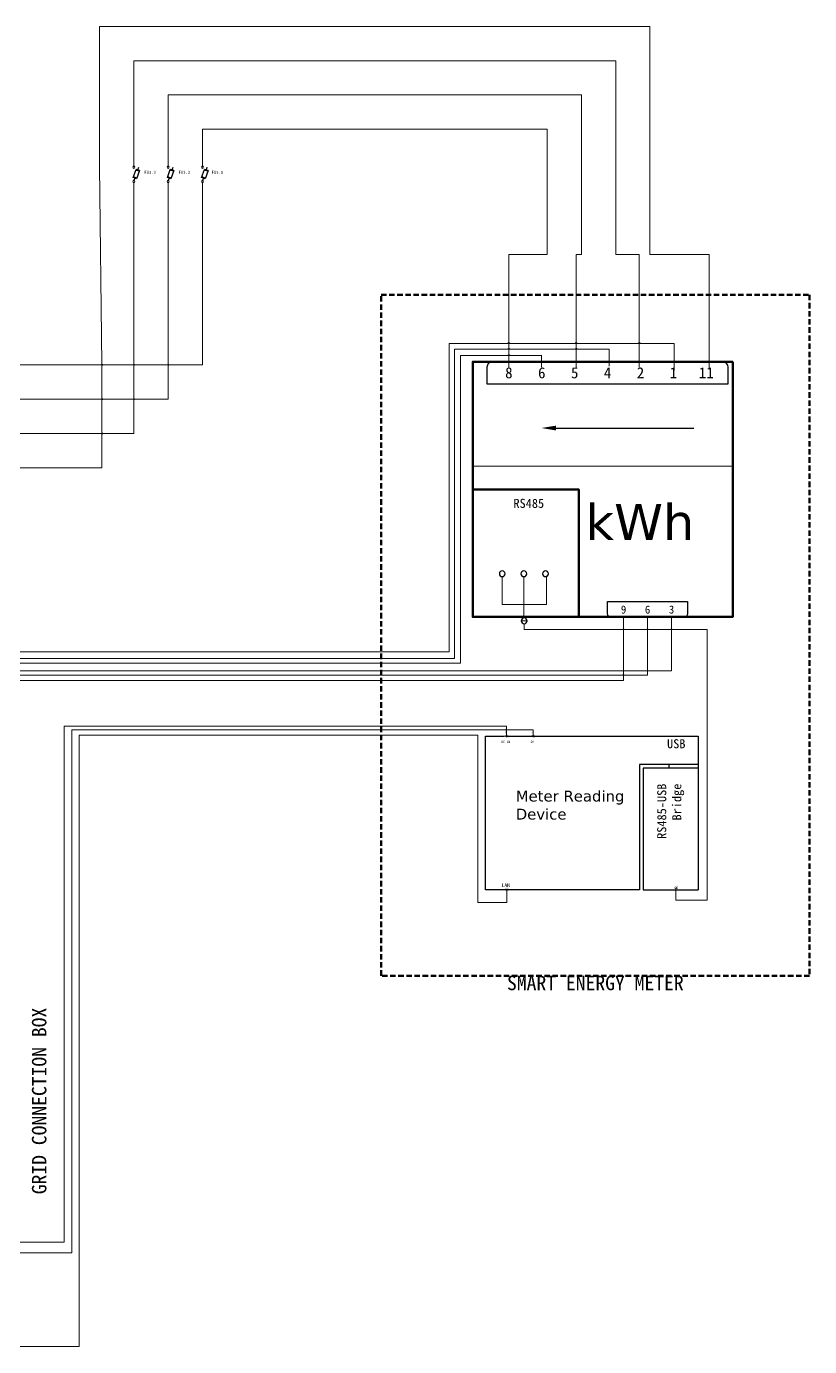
# Model space of a CAD drawing. Header units: millimetres. Extents: x 139 to 1361, y -140 to 1049.
# Drawn here: x 651.9 to 869, y 116.8 to 482.5 of the extents above; entities that cross this region are included whole.
import ezdxf
from ezdxf import colors
from ezdxf.entities.mleader import LeaderData, LeaderLine
from ezdxf.enums import TextEntityAlignment as Align
from ezdxf.math import Vec2, Vec3

# ---------------------------------------------------------------- set-up
doc = ezdxf.new("R2010")
doc.units = ezdxf.units.MM
doc.header["$LTSCALE"] = 12
doc.linetypes.add('HIDDEN2', pattern=[0.1875, 0.125, -0.0625])
for name, color, linetype in [('DESC', 1, 'Continuous'), ('LOCBOX', 92, 'HIDDEN2'), ('MISC', 2, 'Continuous'), ('RED_2.5mm^2', 1, 'Continuous'), ('RED_4AWG', 1, 'Continuous'), ('SYMS', 7, 'Continuous'), ('TAGS', 51, 'Continuous'), ('TERMS', 4, 'Continuous'), ('VIO_1.5mm^2', 190, 'Continuous'), ('WHT_0.5mm^2', 7, 'Continuous')]:
    doc.layers.add(name, color=color, linetype=linetype)
doc.styles.get("Standard").update_dxf_attribs({"font": ''})
doc.styles.add('WD', font='')
doc.styles.add('WD_IEC', font='')
doc.styles.get('Standard').set_extended_font_data('SimHei')
doc.styles.get('WD').set_extended_font_data('SimHei')
doc.styles.get('WD_IEC').set_extended_font_data('SimHei')

# ---------------------------------------------------------------- blocks, each defined once
blk = doc.blocks.new('VCN1_18P_57F6')
at = {"layer": 'SYMS'}
for p, q in [((-0.5, 0), (-0.5, -0.375)), ((5, 0), (-0.5, 0)), ((5, -0.375), (5, 0)), ((-0.375, -0.5), (4.875, -0.5))]:
    blk.add_line(p, q, dxfattribs=at)
for centre, start, end in [((-0.375, -0.375), 180, 270), ((4.875, -0.375), 270, 0)]:
    blk.add_arc(centre, 0.125, start, end, dxfattribs=at)
at = {"layer": 'SYMS', "style": 'WD', "width": 0.7}
for tag, p in [('INST', (-0.75, 0.188)), ('LOC', (-0.75, -0.125)), ('XREF', (-0.75, -0.781)), ('DESC1', (-0.75, -1.125)), ('DESC2', (-0.75, -1.438))]:
    blk.add_attdef(tag, text='', height=0.25, dxfattribs=at).set_placement(p, align=Align.RIGHT)
at = {"layer": 'SYMS', "style": 'WD'}
blk.add_attdef('TAG1', text='', height=0.25, dxfattribs=at).set_placement((-0.75, -0.45), align=Align.RIGHT)
at = {"layer": 'SYMS', "linetype": 'Continuous', "style": 'WD', "flags": 8}
for tag, p in [('TERM01P', (0, -0.25)), ('TERM02P', (0.75, -0.25)), ('TERM03P', (1.5, -0.25)), ('TERM04P', (2.25, -0.25)), ('TERM05P', (3, -0.25)), ('TERM06P', (3.75, -0.25)), ('TERM07P', (4.5, -0.25))]:
    blk.add_attdef(tag, text='', height=0.25, dxfattribs=at).set_placement(p, align=Align.MIDDLE_CENTER)
at = {"layer": 'SYMS', "linetype": 'Continuous', "style": 'WD', "flags": 9}
for tag, p in [('ASSYCODE', (-0.137, -0.297)), ('MFG', (-0.104, -0.234)), ('CAT', (-0.1, -0.195))]:
    blk.add_attdef(tag, text='', height=0.02, dxfattribs=at).set_placement(p, align=Align.CENTER)
at = {"layer": 'SYMS', "style": 'WD'}
for tag, p, flags in [('ACE_FLAG', (-0.176, -0.054), 9), ('FAMILY', (-0.15, -0.107), 9), ('WDBLKNAM', (0.35, -0.204), 9), ('X1LINK', (5.25, -0.25), 1), ('X8TERM01P', (0, -0.5), 1), ('X8TERM02P', (0.75, -0.5), 1), ('X8TERM03P', (1.5, -0.5), 1), ('X8TERM04P', (2.25, -0.5), 1), ('X8TERM05P', (3, -0.5), 1), ('X8TERM06P', (3.75, -0.5), 1), ('X8TERM07P', (4.5, -0.5), 1)]:
    blk.add_attdef(tag, p, '', height=0.02, dxfattribs=dict(at, flags=flags))
at = {"layer": 'SYMS', "color": 7, "style": 'WD'}
for tag, p in [('X8_TINY_DOT_DONT_REMOVE_01P', (0, -0.5)), ('X8_TINY_DOT_DONT_REMOVE_02P', (0.75, -0.5)), ('X8_TINY_DOT_DONT_REMOVE_03P', (1.5, -0.5)), ('X8_TINY_DOT_DONT_REMOVE_04P', (2.25, -0.5)), ('X8_TINY_DOT_DONT_REMOVE_05P', (3, -0.5)), ('X8_TINY_DOT_DONT_REMOVE_06P', (3.75, -0.5)), ('X8_TINY_DOT_DONT_REMOVE_07P', (4.5, -0.5))]:
    blk.add_attdef(tag, p, '', height=0.0002, dxfattribs=at)
at = {"layer": 'SYMS', "linetype": 'Continuous', "style": 'WD', "flags": 8}
for tag, p in [('TERMDESC01P', (-0.1, -0.7)), ('TERMDESC02P', (0.65, -0.7)), ('TERMDESC03P', (1.4, -0.7)), ('TERMDESC04P', (2.15, -0.7)), ('TERMDESC05P', (2.9, -0.7)), ('TERMDESC06P', (3.65, -0.7)), ('TERMDESC07P', (4.4, -0.7))]:
    blk.add_attdef(tag, text='', height=0.2, rotation=90, dxfattribs=at).set_placement(p, align=Align.RIGHT)
for tag, p in [('X8WIRE01P', (0.1, -0.7)), ('X8WIRE02P', (0.85, -0.7)), ('X8WIRE03P', (1.6, -0.7)), ('X8WIRE04P', (2.35, -0.7)), ('X8WIRE05P', (3.1, -0.7)), ('X8WIRE06P', (3.85, -0.7)), ('X8WIRE07P', (4.6, -0.7))]:
    blk.add_attdef(tag, text='', height=0.2, rotation=90, dxfattribs=at).set_placement(p, align=Align.TOP_RIGHT)
blk = doc.blocks.new('VCN1_18P_58CF')
at = {"layer": 'SYMS'}
for p, q in [((-0.5, 0), (-0.5, -0.375)), ((2, 0), (-0.5, 0)), ((2, -0.375), (2, 0)), ((-0.375, -0.5), (1.875, -0.5))]:
    blk.add_line(p, q, dxfattribs=at)
for centre, start, end in [((-0.375, -0.375), 180, 270), ((1.875, -0.375), 270, 0)]:
    blk.add_arc(centre, 0.125, start, end, dxfattribs=at)
at = {"layer": 'SYMS', "style": 'WD', "width": 0.7}
for tag, p in [('INST', (-0.75, 0.188)), ('LOC', (-0.75, -0.125)), ('XREF', (-0.75, -0.781)), ('DESC1', (-0.75, -1.125)), ('DESC2', (-0.75, -1.438))]:
    blk.add_attdef(tag, text='', height=0.25, dxfattribs=at).set_placement(p, align=Align.RIGHT)
at = {"layer": 'SYMS', "style": 'WD'}
blk.add_attdef('TAG1', text='', height=0.25, dxfattribs=at).set_placement((-0.75, -0.45), align=Align.RIGHT)
at = {"layer": 'SYMS', "linetype": 'Continuous', "style": 'WD', "flags": 8}
for tag, p in [('TERM01P', (0, -0.25)), ('TERM02P', (0.75, -0.25)), ('TERM03P', (1.5, -0.25))]:
    blk.add_attdef(tag, text='', height=0.25, dxfattribs=at).set_placement(p, align=Align.MIDDLE_CENTER)
at = {"layer": 'SYMS', "linetype": 'Continuous', "style": 'WD', "flags": 9}
for tag, p in [('ASSYCODE', (-0.137, -0.297)), ('MFG', (-0.104, -0.234)), ('CAT', (-0.1, -0.195))]:
    blk.add_attdef(tag, text='', height=0.02, dxfattribs=at).set_placement(p, align=Align.CENTER)
at = {"layer": 'SYMS', "style": 'WD'}
for tag, p, flags in [('ACE_FLAG', (-0.176, -0.054), 9), ('FAMILY', (-0.15, -0.107), 9), ('WDBLKNAM', (0.35, -0.204), 9), ('X1LINK', (2.25, -0.25), 1), ('X8TERM01P', (0, -0.5), 1), ('X8TERM02P', (0.75, -0.5), 1), ('X8TERM03P', (1.5, -0.5), 1)]:
    blk.add_attdef(tag, p, '', height=0.02, dxfattribs=dict(at, flags=flags))
at = {"layer": 'SYMS', "linetype": 'Continuous', "style": 'WD', "flags": 8}
for tag, p in [('TERMDESC01P', (-0.1, -0.7)), ('TERMDESC02P', (0.65, -0.7)), ('TERMDESC03P', (1.4, -0.7))]:
    blk.add_attdef(tag, text='', height=0.2, rotation=90, dxfattribs=at).set_placement(p, align=Align.RIGHT)
at = {"layer": 'SYMS', "color": 7, "style": 'WD'}
for tag, p in [('X8_TINY_DOT_DONT_REMOVE_01P', (0, -0.5)), ('X8_TINY_DOT_DONT_REMOVE_02P', (0.75, -0.5)), ('X8_TINY_DOT_DONT_REMOVE_03P', (1.5, -0.5))]:
    blk.add_attdef(tag, p, '', height=0.0002, dxfattribs=at)
at = {"layer": 'SYMS', "linetype": 'Continuous', "style": 'WD', "flags": 8}
for tag, p in [('X8WIRE01P', (0.1, -0.7)), ('X8WIRE02P', (0.85, -0.7)), ('X8WIRE03P', (1.6, -0.7))]:
    blk.add_attdef(tag, text='', height=0.2, rotation=90, dxfattribs=at).set_placement(p, align=Align.TOP_RIGHT)
blk = doc.blocks.new('HT0_02')
blk.add_circle((0, 0), 0.0699)
at = {"style": 'WD', "flags": 1}
for tag, p in [('X4TERM01', (-0.07, 0)), ('X2TERM01', (0, 0.07)), ('X1TERM01', (0.07, 0)), ('X8TERM01', (0, -0.07))]:
    blk.add_attdef(tag, p, '', height=0.01, dxfattribs=at)
blk = doc.blocks.new('WDDOT')
for radius in [0.03, 0.0187, 0.00929]:
    blk.add_circle((0, 0), radius)
blk = doc.blocks.new('VDS11FR')
for p, q in [((-0.241, 0.163), (-0.094, 0.216)), ((-0.241, 0.163), (-0.116, -0.19)), ((-0.231, 0.134), (-0.084, 0.187)), ((-0.168, 0.19), (-0.21, 0.307)), ((0.032, -0.137), (-0.094, 0.216)), ((-0.126, -0.16), (0.021, -0.108)), ((-0.116, -0.19), (0.032, -0.137)), ((-0.042, -0.164), (-0.006, -0.264))]:
    blk.add_line(p, q)
for centre in [(0, 0.304), (0, -0.304)]:
    blk.add_circle(centre, 0.04)
at = {"style": 'WD'}
blk.add_attdef('TAG1', text='', height=0.125, dxfattribs=at).set_placement((-0.437, 0.031), align=Align.RIGHT)
at = {"style": 'WD', "width": 0.7}
for tag, p in [('INST', (-0.437, 0.422)), ('LOC', (-0.437, 0.226))]:
    blk.add_attdef(tag, text='', height=0.125, dxfattribs=at).set_placement(p, align=Align.RIGHT)
at = {"style": 'WD'}
for tag, p, height, flags in [('X4LINK', (-0.348, 0), 0.01, 1), ('FAMILY', (-0.312, 0.034), 0.01, 9), ('X2TERM02', (0, 0.344), 0.0125, 1), ('X1LINK', (0.125, 0), 0.01, 1), ('CONTACT', (-0.312, -0.046), 0.01, 9), ('X8TERM01', (0, -0.344), 0.0125, 1)]:
    blk.add_attdef(tag, p, '', height=height, dxfattribs=dict(at, flags=flags))
at = {"style": 'WD', "flags": 9}
for tag, p in [('CAT', (-0.284, 0.017)), ('MFG', (-0.284, -0.003)), ('ASSYCODE', (-0.287, -0.024))]:
    blk.add_attdef(tag, text='', height=0.01, dxfattribs=at).set_placement(p, align=Align.CENTER)
at = {"style": 'WD', "width": 0.7}
blk.add_attdef('RATING1', text='', height=0.125, rotation=289.6202, dxfattribs=at).set_placement((-0.097, 0.019), align=Align.MIDDLE_CENTER)
at = {"style": 'WD', "flags": 8}
for tag, p in [('TERM02', (0.089, 0.432)), ('TERM01', (0.089, -0.303))]:
    blk.add_attdef(tag, text='', height=0.125, dxfattribs=at).set_placement(p, align=Align.TOP_LEFT)
at = {"style": 'WD'}
blk.add_attdef('XREF', (0.125, -0.062), '', height=0.125, dxfattribs=at)
blk = doc.blocks.new('HC01PJ_1-')
blk.add_line((0.031, 0), (0.094, 0))
for points in [[(0.062, -0.094, 0.0125, 0.0125, 0), (-0.063, 0, 0.0125, 0.0125, 0), (0.062, 0.094, 0, 0, 0)], [(0.125, 0.062, 0.0125, 0.0125, 0), (0.031, 0, 0.0125, 0.0125, 0), (0.125, -0.063, 0, 0, 0)]]:
    blk.add_lwpolyline(points, format="xyseb")
at = {"style": 'WD', "flags": 9}
blk.add_attdef('WDTYPE', text='', height=0.01, dxfattribs=at).set_placement((-0.221, 0.075), align=Align.RIGHT)
at = {"style": 'WD', "width": 0.85}
for tag, p in [('TAG1', (-0.01, 0.125)), ('INST', (-0.012, 0.467)), ('LOC', (-0.012, 0.295)), ('DESC1', (-0.01, -0.344)), ('DESC2', (-0.01, -0.516)), ('DESC3', (-0.01, -0.687))]:
    blk.add_attdef(tag, text='', height=0.125, dxfattribs=at).set_placement(p, align=Align.CENTER)
at = {"style": 'WD'}
for tag, p, flags in [('X4TERMDESC01', (-0.094, 0.031), 1), ('X1TERMDESC02', (0.125, 0.031), 1), ('FAMILY', (0.206, 0.131), 9)]:
    blk.add_attdef(tag, p, '', height=0.01, dxfattribs=dict(at, flags=flags))
at = {"color": 7, "style": 'WD', "flags": 1}
for tag, p in [('X4TERM01', (-0.063, 0)), ('X1TERM02', (0.094, 0))]:
    blk.add_attdef(tag, p, '', height=0.0125, dxfattribs=at)
at = {"style": 'WD'}
for tag, p in [('X2LINK', (0, 0.094)), ('X8LINK', (0, -0.094))]:
    blk.add_attdef(tag, p, '', height=0.01, dxfattribs=at)
at = {"linetype": 'Continuous', "style": 'WD', "flags": 9}
for tag, p in [('ASSYCODE', (0.219, 0.062)), ('MFG', (0.228, 0.089)), ('CAT', (0.23, 0.108))]:
    blk.add_attdef(tag, text='', height=0.01, dxfattribs=at).set_placement(p, align=Align.CENTER)
at = {"linetype": 'Continuous', "style": 'WD', "flags": 8}
blk.add_attdef('TERM01', text='', height=0.125, dxfattribs=at).set_placement((-0.104, -0.031), align=Align.TOP_RIGHT)
blk.add_attdef('TERM02', text='', height=0.125, dxfattribs=at).set_placement((0.146, -0.031), align=Align.TOP_LEFT)
blk = doc.blocks.new('METER READING DEVICE')
for p, q in [((866.84, 175.63), (866.84, 218.15)), ((866.84, 218.15), (872.08, 218.15)), ((872.39, 218.15), (925.74, 218.15)), ((925.74, 218.15), (925.74, 175.63)), ((925.71, 210.34), (909.48, 210.34)), ((909.48, 210.34), (909.48, 175.63)), ((925.71, 209.34), (910.48, 209.34)), ((910.48, 209.34), (910.48, 175.63)), ((917.59, 210.34), (917.59, 209.34)), ((909.48, 175.63), (866.84, 175.63)), ((910.48, 175.63), (925.74, 175.63))]:
    blk.add_line(p, q)
at = {"layer": 'SYMS'}
ref = blk.add_blockref('HC01PJ_1-', (872.47, 218.19), dxfattribs=dict(at, xscale=5.609300331090708, yscale=5.609300331090708, zscale=5.609300331090708))
ref.add_attrib('TAG1', '+', dxfattribs={"layer": 'TAGS', "height": 0.701, "style": 'WD', "width": 0.85}).set_placement((872.41, 218.89), align=Align.CENTER)
ref.add_attrib('DESC1', 'DC IN', dxfattribs={"layer": 'DESC', "height": 0.701, "style": 'WD', "width": 0.85}).set_placement((872.41, 216.26), align=Align.CENTER)
ref = blk.add_blockref('HC01PJ_1-', (879.82, 218.19), dxfattribs=dict(at, xscale=5.609300331090708, yscale=5.609300331090708, zscale=5.609300331090708))
ref.add_attrib('TAG1', '-', dxfattribs={"layer": 'TAGS', "height": 0.701, "style": 'WD', "width": 0.85}).set_placement((879.76, 218.89), align=Align.CENTER)
ref.add_attrib('DESC1', '5V', dxfattribs={"layer": 'DESC', "height": 0.701, "style": 'WD', "width": 0.85}).set_placement((879.76, 216.26), align=Align.CENTER)
ref = blk.add_blockref('HC01PJ_1-', (872.47, 175.67), dxfattribs=dict(at, xscale=5.609300331090708, yscale=5.609300331090708, zscale=5.609300331090708))
ref.add_attrib('TAG1', 'LAN', dxfattribs={"layer": 'TAGS', "color": 1, "height": 1, "style": 'WD_IEC'}).set_placement((872.41, 176.37), align=Align.CENTER)
at = {"layer": 'SYMS', "xscale": 5.609300331090708, "yscale": 5.609300331090708, "zscale": 5.609300331090708}
blk.add_blockref('HC01PJ_1-', (919.43, 176.18), dxfattribs=at)
for s, width, insert, char_height, attachment_point in [('USB', 16.5216, (922.22, 217.33), 2.5, 3), ('{\\fVerdana|b0|i0|c0|p34;Meter Reading \\PDevice}', 45.5412, (875.18, 203.07), 3, 1)]:
    blk.add_mtext_dynamic_manual_height_columns(s, width=width, gutter_width=12.5, heights=[0], dxfattribs=dict(insert=insert, char_height=char_height, attachment_point=attachment_point))
at = {"insert": (914.39, 205.02), "char_height": 2.5, "attachment_point": 3, "rotation": 90}
blk.add_mtext_dynamic_manual_height_columns('{\\fSimHei|b0|i0|c134|p49;RS485}-USB\\PBridge', width=16.5216, gutter_width=12.5, heights=[0], dxfattribs=at)

msp = doc.modelspace()

# ---------------------------------------------------------------- linework, layer by layer
at = {"lineweight": 13}
msp.add_line((847.7, 360.69), (775.66, 360.69), dxfattribs=at)
at = {"lineweight": 90}
for points in [[(847.7, 389.59), (775.66, 389.59), (775.66, 318.93), (847.7, 318.93)], [(775.66, 354.26), (805, 354.26), (805, 318.92), (775.66, 318.92)]]:
    msp.add_lwpolyline(points, close=True, dxfattribs=at)
at = {"layer": 'LOCBOX', "color": 5, "lineweight": 90}
msp.add_lwpolyline([(750.22, 408.15), (869, 408.15), (869, 219.51), (750.22, 219.51)], close=True, dxfattribs=at)
at = {"layer": 'RED_2.5mm^2', "lineweight": 13}
for p, q in [((672.21, 443.68), (672.21, 482.52)), ((672.21, 482.52), (786.64, 482.52)), ((786.64, 482.52), (824.76, 482.52)), ((824.76, 482.52), (824.76, 419.36)), ((681.71, 443.75), (681.71, 473.02)), ((681.71, 473.02), (786.64, 473.02)), ((786.64, 473.02), (815.26, 473.02)), ((815.26, 473.02), (815.26, 419.36)), ((691.21, 443.75), (691.21, 463.52)), ((691.21, 463.52), (786.64, 463.52)), ((786.64, 463.52), (805.76, 463.52)), ((805.76, 463.52), (805.76, 419.36)), ((700.71, 443.75), (700.71, 454.02)), ((700.71, 454.02), (786.64, 454.02)), ((786.64, 454.02), (796.26, 454.02)), ((796.26, 454.02), (796.26, 419.36)), ((672.86, 388.85), (672.21, 443.68)), ((681.71, 388.85), (681.71, 439.27)), ((691.21, 388.85), (691.21, 439.27)), ((700.71, 388.75), (700.71, 439.27)), ((785.61, 419.36), (785.61, 388.03)), ((796.26, 419.36), (785.64, 419.36)), ((805.76, 419.36), (804.27, 419.36)), ((804.27, 419.36), (804.27, 387.97)), ((815.26, 419.36), (821.8, 419.36)), ((821.8, 419.36), (821.8, 388.11)), ((824.76, 419.36), (841.14, 419.36)), ((841.14, 419.36), (841.14, 387.93)), ((582.57, 388.75), (700.71, 388.75)), ((672.86, 379.35), (672.86, 388.65)), ((681.71, 379.35), (681.71, 388.65)), ((691.21, 379.25), (691.21, 388.65)), ((785.64, 383.51), (785.64, 383.51)), ((785.64, 383.51), (785.64, 383.51)), ((582.57, 379.25), (691.21, 379.25)), ((672.86, 369.85), (672.86, 379.15)), ((681.71, 369.75), (681.71, 379.15)), ((582.57, 369.75), (681.71, 369.75)), ((672.86, 360.25), (672.86, 369.65)), ((582.57, 360.25), (672.86, 360.25)), ((783.75, 330.08), (783.75, 322.4)), ((789.83, 330.08), (789.83, 322.4)), ((796.07, 330.29), (796.07, 322.4)), ((783.75, 322.4), (790.09, 322.4)), ((789.83, 322.4), (789.84, 318.63)), ((796.07, 322.4), (790.09, 322.4))]:
    msp.add_line(p, q, dxfattribs=at)
at = {"layer": 'RED_2.5mm^2', "lineweight": 90}
for centre in [(672.86, 388.75), (681.71, 388.75), (691.21, 388.75), (672.86, 379.25), (681.71, 379.25), (672.86, 369.75)]:
    msp.add_arc(centre, 0.1, 270, 90, dxfattribs=at)
at = {"layer": 'RED_4AWG', "lineweight": 13}
for p, q in [((662.37, 247.8), (662.37, 288.63)), ((662.37, 288.63), (784.97, 288.63)), ((664.54, 248.45), (664.54, 287.66)), ((664.54, 287.66), (792.23, 287.66)), ((666.58, 116.77), (666.58, 286.19)), ((666.58, 286.19), (777.04, 286.19)), ((777.04, 286.19), (777.04, 239.81)), ((784.97, 288.63), (784.97, 287.76)), ((784.97, 287.56), (784.97, 285.88)), ((792.23, 287.66), (792.35, 287.66)), ((792.35, 287.66), (792.35, 285.89)), ((662.37, 145.68), (662.37, 247.8)), ((664.54, 142.71), (664.54, 248.45)), ((785.07, 239.81), (785.07, 243.4)), ((777.04, 239.81), (785.07, 239.81)), ((420.66, 142.71), (664.54, 142.71)), ((422.83, 145.68), (662.37, 145.68)), ((302.31, 116.77), (666.58, 116.77))]:
    msp.add_line(p, q, dxfattribs=at)
at = {"layer": 'RED_4AWG', "lineweight": 90}
msp.add_arc((784.97, 287.66), 0.1, 90, 270, dxfattribs=at)
at = {"layer": 'VIO_1.5mm^2', "lineweight": 13}
for p, q in [((769.06, 309.28), (769.06, 394.7)), ((769.06, 394.7), (785.51, 394.7)), ((770.59, 307.37), (770.59, 393.11)), ((770.59, 393.11), (785.51, 393.11)), ((772.26, 306.12), (772.26, 391.36)), ((772.26, 391.36), (785.51, 391.36)), ((785.71, 394.7), (804.17, 394.7)), ((785.71, 393.11), (804.17, 393.11)), ((785.71, 391.36), (794.77, 391.36)), ((794.72, 391.36), (794.72, 388.12)), ((804.37, 394.7), (821.7, 394.7)), ((804.37, 393.11), (813.4, 393.11)), ((813.4, 393.11), (813.4, 388.41)), ((821.9, 394.7), (831.42, 394.7)), ((831.42, 394.7), (831.42, 387.22)), ((794.77, 383.51), (794.77, 383.51)), ((794.77, 383.51), (794.77, 383.51)), ((794.77, 383.51), (794.77, 383.51)), ((794.77, 383.51), (794.77, 383.51)), ((817.44, 301.27), (817.44, 318.74)), ((824.09, 302.82), (824.09, 318.74)), ((830.74, 304.02), (830.74, 318.74)), ((642.66, 309.28), (769.06, 309.28)), ((642.66, 307.37), (770.59, 307.37)), ((525.66, 304.02), (830.74, 304.02)), ((642.66, 306.12), (772.26, 306.12)), ((642.66, 302.82), (817.34, 302.82)), ((642.66, 301.27), (817.44, 301.27)), ((817.54, 302.82), (824.09, 302.82))]:
    msp.add_line(p, q, dxfattribs=at)
at = {"layer": 'VIO_1.5mm^2', "lineweight": 90}
for centre in [(785.61, 394.7), (785.61, 393.11), (785.61, 391.36), (804.27, 394.7), (804.27, 393.11), (821.8, 394.7), (817.44, 302.82)]:
    msp.add_arc(centre, 0.1, 0, 180, dxfattribs=at)
at = {"layer": 'WHT_0.5mm^2', "lineweight": 13}
for p, q in [((790.7, 317.83), (789.1, 317.83)), ((789.9, 317.02), (789.9, 315.42)), ((789.9, 315.42), (817.34, 315.42)), ((817.54, 315.42), (823.99, 315.42)), ((824.19, 315.42), (830.64, 315.42)), ((830.84, 315.42), (840.57, 315.42)), ((840.57, 315.42), (840.57, 240.41)), ((831.95, 240.41), (831.95, 243.9)), ((840.57, 240.41), (831.95, 240.41))]:
    msp.add_line(p, q, dxfattribs=at)
at = {"layer": 'WHT_0.5mm^2', "lineweight": 90}
for centre in [(817.44, 315.42), (824.09, 315.42), (830.74, 315.42)]:
    msp.add_arc(centre, 0.1, 0, 180, dxfattribs=at)

# ---------------------------------------------------------------- block references
at = {"lineweight": 5}
msp.add_blockref('METER READING DEVICE', (-87.63, 67.71), dxfattribs=at)
at = {"layer": 'SYMS', "lineweight": 5}
ref = msp.add_blockref('VDS11FR', (681.71, 441.51), dxfattribs=dict(at, xscale=-6.503093813421009, yscale=6.503093813421009, zscale=6.503093813421009))
ref.add_attrib('TAG1', 'FU3.3', dxfattribs={"layer": 'TAGS', "color": 1, "height": 0.813, "style": 'WD'}).set_placement((687.8, 441.71), align=Align.RIGHT)
ref = msp.add_blockref('VDS11FR', (691.21, 441.51), dxfattribs=dict(at, xscale=-6.503093813421009, yscale=6.503093813421009, zscale=6.503093813421009))
ref.add_attrib('TAG1', 'FU3.2', dxfattribs={"layer": 'TAGS', "color": 1, "height": 0.813, "style": 'WD'}).set_placement((697.3, 441.71), align=Align.RIGHT)
ref = msp.add_blockref('VDS11FR', (700.71, 441.51), dxfattribs=dict(at, xscale=-6.503093813421009, yscale=6.503093813421009, zscale=6.503093813421009))
ref.add_attrib('TAG1', 'FU3.1', dxfattribs={"layer": 'TAGS', "color": 1, "height": 0.813, "style": 'WD'}).set_placement((706.45, 441.71), align=Align.RIGHT)
ref = msp.add_blockref('VCN1_18P_57F6', (840.37, 383.51), dxfattribs=dict(at, xscale=12.16105435485315, yscale=12.16105435485315, zscale=12.16105435485315, rotation=180))
ref.add_attrib('X8_TINY_DOT_DONT_REMOVE_01P', '.', (840.37, 383.51), dxfattribs={"layer": 'MISC', "color": 7, "height": 0.00243, "style": 'WD'})
ref.add_attrib('TERM01P', '11', dxfattribs={"layer": 'TERMS', "linetype": 'Continuous', "height": 3.04, "style": 'WD', "flags": 8}).set_placement((840.37, 386.55), align=Align.MIDDLE_CENTER)
ref.add_attrib('X8_TINY_DOT_DONT_REMOVE_02P', '.', (831.25, 383.51), dxfattribs={"layer": 'MISC', "color": 7, "height": 0.00243, "style": 'WD'})
ref.add_attrib('TERM02P', '1', dxfattribs={"layer": 'TERMS', "linetype": 'Continuous', "height": 3.04, "style": 'WD', "flags": 8}).set_placement((831.25, 386.55), align=Align.MIDDLE_CENTER)
ref.add_attrib('X8_TINY_DOT_DONT_REMOVE_03P', '.', (822.13, 383.51), dxfattribs={"layer": 'MISC', "color": 7, "height": 0.00243, "style": 'WD'})
ref.add_attrib('TERM03P', '2', dxfattribs={"layer": 'TERMS', "linetype": 'Continuous', "height": 3.04, "style": 'WD', "flags": 8}).set_placement((822.13, 386.55), align=Align.MIDDLE_CENTER)
ref.add_attrib('X8_TINY_DOT_DONT_REMOVE_04P', '.', (813.01, 383.51), dxfattribs={"layer": 'MISC', "color": 7, "height": 0.00243, "style": 'WD'})
ref.add_attrib('TERM04P', '4', dxfattribs={"layer": 'TERMS', "linetype": 'Continuous', "height": 3.04, "style": 'WD', "flags": 8}).set_placement((813.01, 386.55), align=Align.MIDDLE_CENTER)
ref.add_attrib('X8_TINY_DOT_DONT_REMOVE_05P', '.', (803.89, 383.51), dxfattribs={"layer": 'MISC', "color": 7, "height": 0.00243, "style": 'WD'})
ref.add_attrib('TERM05P', '5', dxfattribs={"layer": 'TERMS', "linetype": 'Continuous', "height": 3.04, "style": 'WD', "flags": 8}).set_placement((803.89, 386.55), align=Align.MIDDLE_CENTER)
ref.add_attrib('X8_TINY_DOT_DONT_REMOVE_06P', '.', (794.77, 383.51), dxfattribs={"layer": 'MISC', "color": 7, "height": 0.00243, "style": 'WD'})
ref.add_attrib('TERM06P', '6', dxfattribs={"layer": 'TERMS', "linetype": 'Continuous', "height": 3.04, "style": 'WD', "flags": 8}).set_placement((794.77, 386.55), align=Align.MIDDLE_CENTER)
ref.add_attrib('X8_TINY_DOT_DONT_REMOVE_07P', '.', (785.64, 383.51), dxfattribs={"layer": 'MISC', "color": 7, "height": 0.00243, "style": 'WD'})
ref.add_attrib('TERM07P', '8', dxfattribs={"layer": 'TERMS', "linetype": 'Continuous', "height": 3.04, "style": 'WD', "flags": 8}).set_placement((785.64, 386.55), align=Align.MIDDLE_CENTER)
for name, p, xscale, yscale, zscale in [('HT0_02', (783.81, 330.88), -11.48896144924402, 11.48896144924402, 11.48896144924402), ('HT0_02', (789.81, 330.88), -11.48896144924402, 11.48896144924402, 11.48896144924402), ('HT0_02', (795.81, 330.88), -11.48896144924402, 11.48896144924402, 11.48896144924402), ('WDDOT', (789.83, 322.4), -2, 2, 2), ('HT0_02', (789.9, 317.83), -11.48896144924402, 11.48896144924402, 11.48896144924402)]:
    msp.add_blockref(name, p, dxfattribs=dict(at, xscale=xscale, yscale=yscale, zscale=zscale))
ref = msp.add_blockref('VCN1_18P_58CF', (830.74, 323.17), dxfattribs=dict(at, xscale=-8.866576135561445, yscale=8.866576135561445, zscale=8.866576135561445))
ref.add_attrib('X8_TINY_DOT_DONT_REMOVE_01P', '.', (830.74, 318.74), dxfattribs={"layer": 'MISC', "color": 7, "height": 0.00177, "style": 'WD'})
ref.add_attrib('TERM01P', '3', dxfattribs={"layer": 'TERMS', "linetype": 'Continuous', "height": 2.22, "style": 'WD', "flags": 8}).set_placement((830.74, 320.96), align=Align.MIDDLE_CENTER)
ref.add_attrib('X8_TINY_DOT_DONT_REMOVE_02P', '.', (824.09, 318.74), dxfattribs={"layer": 'MISC', "color": 7, "height": 0.00177, "style": 'WD'})
ref.add_attrib('TERM02P', '6', dxfattribs={"layer": 'TERMS', "linetype": 'Continuous', "height": 2.22, "style": 'WD', "flags": 8}).set_placement((824.09, 320.96), align=Align.MIDDLE_CENTER)
ref.add_attrib('X8_TINY_DOT_DONT_REMOVE_03P', '.', (817.44, 318.74), dxfattribs={"layer": 'MISC', "color": 7, "height": 0.00177, "style": 'WD'})
ref.add_attrib('TERM03P', '9', dxfattribs={"layer": 'TERMS', "linetype": 'Continuous', "height": 2.22, "style": 'WD', "flags": 8}).set_placement((817.44, 320.96), align=Align.MIDDLE_CENTER)

# ---------------------------------------------------------------- texts
at = {"lineweight": 18, "attachment_point": 3}
for s, insert, char_height in [('RS485', (795.42, 351.63), 2.5), ('{\\fVerdana|b0|i0|c0|p34;kWh}', (837.06, 350.21), 10)]:
    msp.add_mtext_dynamic_manual_height_columns(s, width=16.5216, gutter_width=12.5, heights=[0], dxfattribs=dict(at, insert=insert, char_height=char_height))
at = {"layer": 'LOCBOX', "color": 5, "lineweight": 90}
msp.add_text('SMART ENERGY METER', height=4, dxfattribs=at).set_placement((809.61, 219.51), align=Align.TOP_CENTER)
msp.add_text('GRID CONNECTION BOX', height=4, rotation=90, dxfattribs=at).set_placement((658.67, 158.96), align=Align.BOTTOM_LEFT)

# ---------------------------------------------------------------- leaders
at = {"lineweight": 90}
ml = msp.add_multileader_mtext('Standard', dxfattribs=at)
ml.set_content('', color=256)
ml.set_leader_properties()
ml.build(insert=Vec2(0, 0))
ml.multileader.update_dxf_attribs({"text_right_attachment_type": 6, "dogleg_length": 0.36})
ctx = ml.context
ctx.base_point, ctx.plane_origin = Vec3(836.91, 371.25), Vec3(794.69, 371.25)
ctx.right_attachment = 6
notes = []
notes.append((ctx, [(0, (1, 1, 0), (836.55, 371.25), (1, 0), 0.36, [(0, [(794.69, 371.25)], 0, [])])]))
ctx.mtext.insert, ctx.mtext.flow_direction = Vec3(838.91, 373.25), 5
for ctx, leaders in notes:
    for number, flags, end, landing, length, lines in leaders:
        leader = LeaderData()
        leader.index, (leader.has_last_leader_line, leader.has_dogleg_vector, leader.attachment_direction) = number, flags
        leader.last_leader_point, leader.dogleg_vector, leader.dogleg_length = Vec3(end), Vec3(landing), length
        for number, points, colour, breaks in lines:
            line = LeaderLine()
            line.index, line.vertices, line.color, line.breaks = number, Vec3.list(points), colors.encode_raw_color(colour), breaks
            leader.lines.append(line)
        ctx.leaders.append(leader)

doc.saveas('drawing.dxf')
